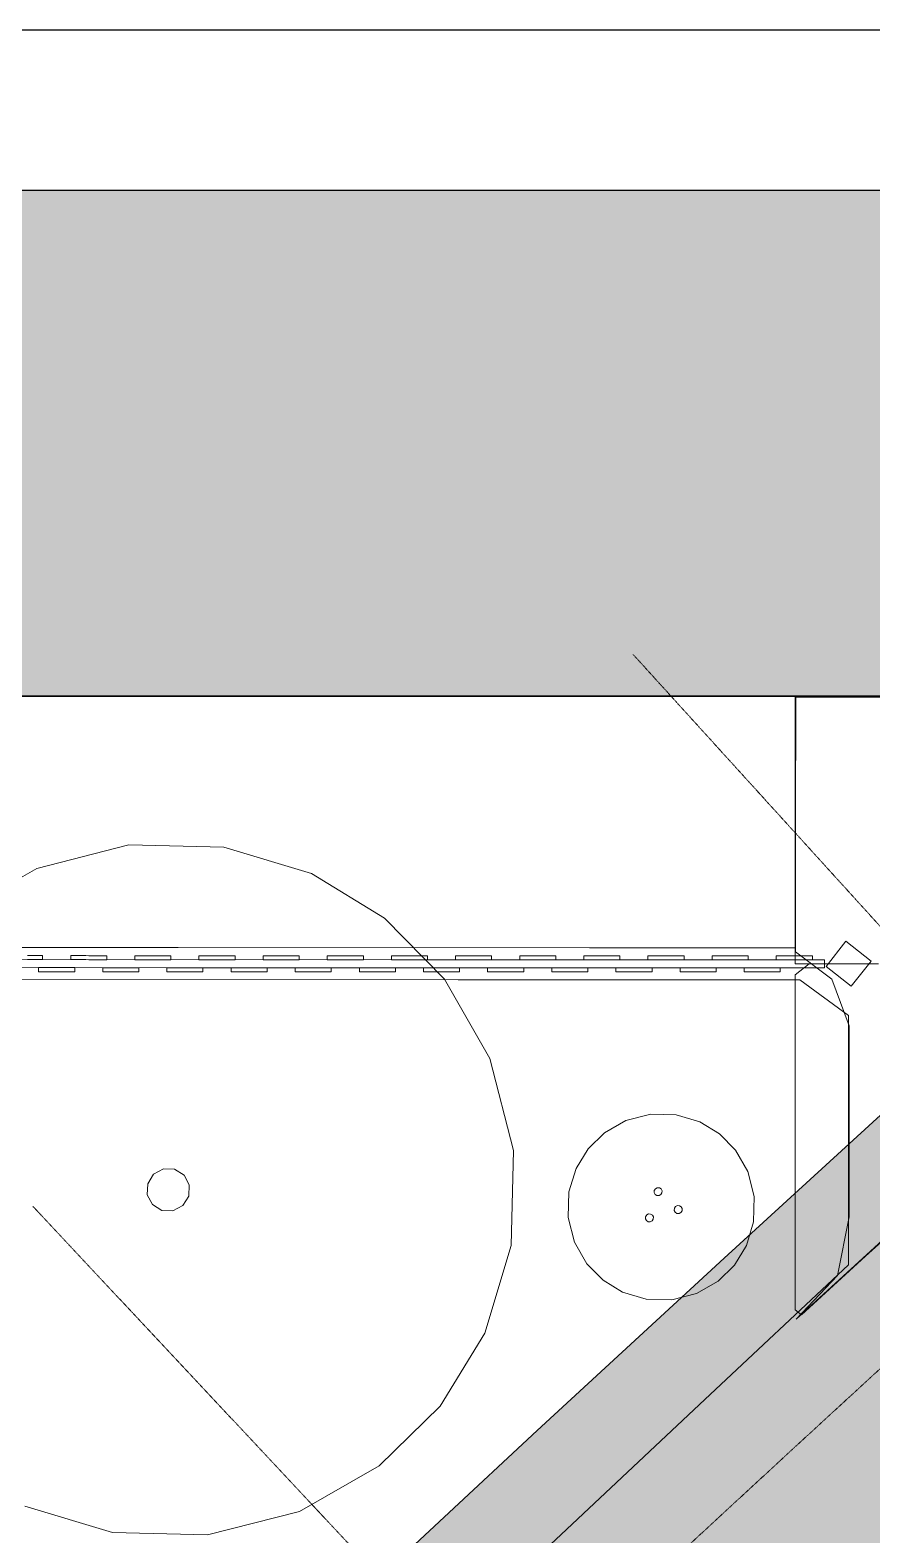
# Model space of a CAD drawing. Header units: millimetres. Extents: x -31757 to 121236, y -27283 to 59400.
# Drawn here: x 61016 to 64165, y 53766 to 59400 of the extents above; entities that cross this region are included whole.
import ezdxf

# ---------------------------------------------------------------- set-up
doc = ezdxf.new("R2010")
doc.units = ezdxf.units.MM
doc.linetypes.add('DASHDOT', pattern=[3.556, 2.54, -0.508, 0, -0.508])
for name, color, linetype, lineweight in [('10_見えがかり', 7, 'Continuous', 13), ('30_敷地・外構', 8, 'Continuous', 9), ('40_通り芯', 1, 'DASHDOT', 9), ('90_図枠', 7, 'Continuous', 25)]:
    doc.layers.add(name, color=color, linetype=linetype, lineweight=lineweight)

msp = doc.modelspace()

# ---------------------------------------------------------------- hatches: boundary and pattern name
at = {"layer": '10_見えがかり'}
msp.add_hatch(color=8, dxfattribs=at).paths.add_polyline_path([(40065.8, 29151), (40066.1, 29150.7), (40327.1, 28949.1), (40328.7, 28948), (40330.4, 28947), (40332.2, 28946.2), (40334, 28945.6), (40335.9, 28945.2), (40337.9, 28945), (40339.9, 28944.9), (40341.8, 28945.1), (40343.7, 28945.4), (40345.6, 28946), (40347.5, 28946.7), (40349.2, 28947.6), (40350.9, 28948.6), (40352.4, 28949.8), (40353.8, 28951.2), (40355.1, 28952.7), (40882.9, 29633), (41480, 30395.1), (42080.6, 31154.4), (42684.8, 31910.9), (43292.6, 32664.5), (43903.9, 33415.2), (44518.8, 34163), (45137.2, 34907.9), (45759.1, 35650), (46384.5, 36389), (47013.3, 37125.1), (47645.6, 37858.3), (48281.4, 38588.4), (48920.6, 39315.6), (49563.2, 40039.7), (50209.3, 40760.8), (50858.7, 41478.8), (51511.5, 42193.7), (52167.7, 42905.6), (52827.2, 43614.4), (53490, 44320), (54156.2, 45022.6), (54825.7, 45721.9), (55498.4, 46418.1), (56174.5, 47111.2), (56853.8, 47801), (57536.3, 48487.6), (58222.1, 49171), (58911.1, 49851.2), (59603.3, 50528.1), (60298.6, 51201.7), (60374.8, 51274.8), (60376.2, 51276.3), (60377.4, 51277.8), (60378.4, 51279.5), (60379.3, 51281.3), (60380, 51283.1), (60380.5, 51285), (60380.8, 51286.9), (60381, 51288.9), (60380.9, 51290.8), (60380.7, 51292.8), (60380.2, 51294.7), (60379.6, 51296.6), (60378.8, 51298.4), (60377.8, 51300.1), (60376.7, 51301.7), (60375.4, 51303.1), (60146.7, 51540.7), (60146.4, 51541), (60146.7, 51541.4), (60833.4, 52199.6), (61523.6, 52855.1), (62216.8, 53507.4), (62913, 54156.4), (63612.2, 54802.2), (64314.4, 55444.8), (65019.2, 56083.8), (65019.6, 56084.1), (65019.9, 56083.8), (65254.1, 55824.3), (66795, 54116.9), (66795, 54116.8), (75537.8, 44429), (75538.1, 44428.7), (75537.8, 44428.3), (75105, 44023.6), (75104.9, 44023.5), (73057.4, 42142.5), (73057.2, 42142.3), (71040.6, 40228.6), (71040.4, 40228.4), (69052.1, 38285.4), (69051.8, 38285.2), (67092.1, 36313.2), (67091.9, 36313), (65161.3, 34312.7), (65161.1, 34312.4), (63259.9, 32284), (63259.7, 32283.8), (61388.4, 30227.8), (61388.2, 30227.6), (59547.2, 28144.4), (59547, 28144.1), (57736.7, 26034.2), (57736.5, 26034), (55957.3, 23897.8), (55957.1, 23897.6), (54209.3, 21735.6), (54209.1, 21735.4), (52493.2, 19548.1), (52493, 19547.9), (50809.2, 17335.7), (50809, 17335.4), (49157.8, 15098.8), (49157.6, 15098.5), (47539.3, 12838), (47539.1, 12837.8), (45954.1, 10553.8), (45953.9, 10553.6), (44402.4, 8246.6), (44402.2, 8246.4), (42884.7, 5917), (42884.5, 5916.8), (41401.3, 3565.6), (41401.2, 3565.4), (40433.8, 2047.8), (40433.5, 2047.4), (40433, 2047.5), (34030.2, 4749.4), (34030.2, 4749.4), (26699.8, 7843.7), (26699.5, 7843.8), (26030.8, 8156.6), (26029.7, 8157.2), (26026.2, 8159.4), (26025.8, 8159.7), (26026, 8160.1), (26672.5, 9168.4), (26672.6, 9168.6), (28072.1, 11401.4), (28073.1, 11403.1), (28073.8, 11404.9), (28074.5, 11406.8), (28074.9, 11408.7), (28075.1, 11410.7), (28075.1, 11412.7), (28075, 11414.6), (28074.6, 11416.6), (28074.1, 11418.5), (28073.4, 11420.3), (28072.5, 11422), (28071.4, 11423.7), (28070.2, 11425.2), (28068.8, 11426.7), (28067.3, 11427.9), (28065.7, 11429), (27872.5, 11548.5), (27872.1, 11548.7), (27872.4, 11549.1), (28386.1, 12375.7), (28904.1, 13200.3), (29425.9, 14022.4), (29951.7, 14842.1), (30481.3, 15659.2), (31014.8, 16473.8), (31552.1, 17285.9), (32093.3, 18095.5), (32638.3, 18902.5), (33187.1, 19706.8), (33739.7, 20508.6), (34296.1, 21307.8), (34856.3, 22104.3), (35420.2, 22898.1), (35987.9, 23689.3), (36559.3, 24477.8), (37134.5, 25263.5), (37713.4, 26046.5), (38295.9, 26826.8), (38882.2, 27604.3), (39472.1, 28379.1), (40065.5, 29150.6)])
at = {"layer": '30_敷地・外構'}
for points in [[(76236.6, 56905.6), (43236.8, 56910.4), (13241.4, 12903.7), (13241.5, 12688.5), (8535.1, 3142.9), (7508, 600), (600, 600), (600, 6600.3), (3132, 6878.3), (4650.8, 9732.8), (7845.9, 15113.4), (9591.3, 17889.1), (15132, 25269.1), (23700.5, 36198.6), (24022, 37245.9), (24920.3, 38563.7), (24512, 38842), (24533, 38910.6), (22109.3, 41084.3), (34079.5, 57231.7), (31966.4, 58800), (76236.9, 58800)], [(13241.4, 12903.7), (13242.1, 906.9), (600, 907.7), (600, 58800), (83500, 58800), (83500, 902.5), (76239.5, 903), (76242.6, 56905.6), (43236.8, 56910.4)]]:
    msp.add_hatch(color=8, dxfattribs=at).paths.add_polyline_path(points)

# ---------------------------------------------------------------- linework, layer by layer
at = {"layer": '10_見えがかり'}
for points in [[(60799.8, 56904.8), (62339.1, 56904.6), (63108.7, 56904.5), (63878.4, 56904.4), (63878.4, 56826), (63878.3, 56747.7), (63878.3, 56669.4), (63878.3, 56591), (63878.3, 56512.7), (63878.3, 56434.4), (63878.3, 56356), (63878.3, 56277.7), (63878.3, 56199.4), (63878.3, 56121), (63878.2, 55964.4), (63108.6, 55964.5), (61569.3, 55964.7), (60799.7, 55964.8)], [(63882.7, 54574.4), (64037.2, 54737.6), (64080.1, 54957.1), (64080.1, 55195.4), (64080.2, 55433.8), (64080.2, 55672.2), (64016, 55846.3), (63880.2, 55948.9), (63880.3, 56187.3), (63880.3, 56425.6), (63880.4, 56902.4), (64118.7, 56902.3), (64357.1, 56902.3)], [(61041, 56261.2), (61385.5, 56349.4), (61741, 56340.9), (62069.2, 56241.9), (62341.9, 56075.1), (62565.8, 55846.9), (62736.1, 55549.4), (62824.3, 55204.9), (62815.9, 54849.4), (62716.8, 54521.2), (62550.1, 54248.5), (62321.8, 54024.6), (62024.3, 53854.3), (61679.8, 53766.1), (61324.3, 53774.5), (60996.2, 53873.6)], [(60743.5, 56090.8), (61041, 56261.2)], [(60833.4, 52199.6), (61523.6, 52855.1), (62216.8, 53507.4), (62913, 54156.4), (63612.2, 54802.2), (64314.4, 55444.8), (65019.2, 56083.8), (65019.6, 56084.1), (65019.9, 56083.8), (65254.1, 55824.3), (66794.7, 54117.2), (66795, 54116.8), (66794.6, 54116.5), (66085.8, 53473.8), (66085.8, 53473.8), (65695.7, 53116.7), (65695.5, 53116.5), (62572.9, 50196.5), (62572.7, 50196.3), (61895.1, 49546.1), (61895, 49546), (61207.5, 48880), (61207.5, 48879.9), (60539.4, 48226.6)], [(60833.4, 52199.6), (61523.6, 52855.1), (62216.8, 53507.4), (62913, 54156.4), (63612.2, 54802.2), (64314.4, 55444.8), (65019.2, 56083.8), (65019.6, 56084.1), (65019.9, 56083.8), (65254.1, 55824.3), (66795, 54116.9), (66795, 54116.8), (75537.8, 44429)], [(64068.6, 55988.6), (64162.5, 55913.9), (64087.8, 55820), (63993.9, 55894.7), (64068.6, 55988.6)], [(60872.9, 55919.8), (62430.4, 55919.6), (63209.2, 55919.5), (63988, 55919.4), (63988, 55916.9), (63988, 55914.4), (63988, 55911.9), (63988, 55909.4), (63988, 55904.4), (63988, 55901.9), (63988, 55899.4), (63988, 55896.9), (63988, 55894.4), (63988, 55889.4), (63209.2, 55889.5), (62430.4, 55889.6), (61651.7, 55889.7), (60872.9, 55889.8)], [(60872.9, 55919.8), (62430.4, 55919.6), (63209.2, 55919.5), (63988, 55919.4), (63988, 55916.9), (63988, 55914.4), (63988, 55911.9), (63988, 55909.4), (63988, 55904.4), (63988, 55901.9), (63988, 55899.4), (63988, 55896.9), (63988, 55894.4), (63988, 55889.4), (63209.2, 55889.5), (62430.4, 55889.6), (61651.7, 55889.7), (60872.9, 55889.8)], [(60872.9, 55919.8), (62430.4, 55919.6), (63209.2, 55919.5), (63988, 55919.4), (63988, 55916.9), (63988, 55914.4), (63988, 55911.9), (63988, 55909.4), (63988, 55904.4), (63988, 55901.9), (63988, 55899.4), (63988, 55896.9), (63988, 55894.4), (63988, 55889.4), (63209.2, 55889.5), (62430.4, 55889.6), (61651.7, 55889.7), (60872.9, 55889.8)], [(61006.5, 55934.8), (61017.8, 55934.8), (61029, 55934.8), (61051.5, 55934.8), (61062.8, 55934.8), (61062.8, 55933.5), (61062.8, 55932.3), (61062.8, 55927.3), (61062.8, 55926), (61062.8, 55923.5), (61062.8, 55922.3), (61062.8, 55921), (61062.8, 55919.8), (61051.5, 55919.8), (61040.3, 55919.8), (61017.8, 55919.8), (61006.5, 55919.8)], [(61047.8, 55874.8), (61047.8, 55877.3), (61047.8, 55878.5), (61047.8, 55881), (61047.8, 55886), (61047.8, 55887.3), (61047.8, 55888.5), (61047.8, 55889.8), (61059, 55889.8), (61070.3, 55889.8), (61081.5, 55889.8), (61092.8, 55889.8), (61104, 55889.8), (61126.5, 55889.8), (61137.8, 55889.8), (61149, 55889.8), (61171.5, 55889.8), (61182.8, 55889.8), (61182.8, 55888.5), (61182.8, 55887.3), (61182.8, 55886), (61182.8, 55883.5), (61182.8, 55882.3), (61182.8, 55878.5), (61182.8, 55877.3), (61182.8, 55876), (61182.8, 55874.8), (61171.5, 55874.8), (61137.8, 55874.8), (61126.5, 55874.8), (61104, 55874.8), (61092.8, 55874.8), (61081.5, 55874.8), (61070.3, 55874.8), (61059, 55874.8), (61047.8, 55874.8)], [(61167.8, 55919.8), (61167.8, 55922.3), (61167.8, 55923.5), (61167.8, 55926), (61167.8, 55932.3), (61167.8, 55933.5), (61167.8, 55934.8), (61179, 55934.8), (61201.5, 55934.8), (61212.8, 55934.8), (61224, 55934.8), (61235.3, 55934.7), (61257.8, 55934.7), (61269, 55934.7), (61291.5, 55934.7), (61302.8, 55934.7), (61302.8, 55932.2), (61302.8, 55931), (61302.8, 55929.7), (61302.8, 55928.5), (61302.8, 55927.2), (61302.8, 55923.5), (61302.8, 55922.2), (61302.8, 55919.7), (61291.5, 55919.7), (61280.3, 55919.7), (61269, 55919.7), (61246.5, 55919.7), (61235.3, 55919.7), (61224, 55919.8), (61212.8, 55919.8), (61201.5, 55919.8), (61190.3, 55919.8), (61179, 55919.8), (61167.8, 55919.8)], [(61287.8, 55874.7), (61287.8, 55877.2), (61287.8, 55878.5), (61287.8, 55879.7), (61287.8, 55881), (61287.8, 55883.5), (61287.8, 55884.7), (61287.8, 55886), (61287.8, 55888.5), (61287.8, 55889.7), (61299, 55889.7), (61321.5, 55889.7), (61344, 55889.7), (61355.3, 55889.7), (61366.5, 55889.7), (61389, 55889.7), (61400.3, 55889.7), (61411.5, 55889.7), (61422.8, 55889.7), (61422.8, 55887.2), (61422.8, 55886), (61422.8, 55884.7), (61422.8, 55882.2), (61422.8, 55881), (61422.8, 55879.7), (61422.8, 55878.5), (61422.8, 55874.7), (61411.5, 55874.7), (61377.8, 55874.7), (61366.5, 55874.7), (61344, 55874.7), (61332.8, 55874.7), (61299, 55874.7), (61287.8, 55874.7)], [(61407.8, 55919.7), (61407.8, 55922.2), (61407.8, 55923.5), (61407.8, 55924.7), (61407.8, 55928.5), (61407.8, 55929.7), (61407.8, 55931), (61407.8, 55932.2), (61407.8, 55933.5), (61407.8, 55934.7), (61419, 55934.7), (61430.3, 55934.7), (61441.5, 55934.7), (61452.8, 55934.7), (61464, 55934.7), (61486.5, 55934.7), (61509, 55934.7), (61531.5, 55934.7), (61542.8, 55934.7), (61542.8, 55933.5), (61542.8, 55932.2), (61542.8, 55931), (61542.8, 55928.5), (61542.8, 55927.2), (61542.8, 55923.5), (61542.8, 55922.2), (61542.8, 55921), (61542.8, 55919.7), (61531.5, 55919.7), (61520.3, 55919.7), (61509, 55919.7), (61486.5, 55919.7), (61475.3, 55919.7), (61464, 55919.7), (61452.8, 55919.7), (61441.5, 55919.7), (61430.3, 55919.7), (61419, 55919.7), (61407.8, 55919.7)], [(61527.8, 55874.7), (61527.8, 55877.2), (61527.8, 55879.7), (61527.8, 55881), (61527.8, 55883.5), (61527.8, 55884.7), (61527.8, 55886), (61527.8, 55887.2), (61527.8, 55888.5), (61527.8, 55889.7), (61539, 55889.7), (61550.3, 55889.7), (61561.5, 55889.7), (61584, 55889.7), (61595.3, 55889.7), (61606.5, 55889.7), (61617.8, 55889.7), (61629, 55889.7), (61640.3, 55889.7), (61651.5, 55889.7), (61662.8, 55889.7), (61662.8, 55888.4), (61662.8, 55887.2), (61662.8, 55885.9), (61662.8, 55882.2), (61662.8, 55880.9), (61662.8, 55878.4), (61662.8, 55877.2), (61662.8, 55875.9), (61662.8, 55874.7), (61651.5, 55874.7), (61629, 55874.7), (61617.8, 55874.7), (61595.3, 55874.7), (61572.8, 55874.7), (61561.5, 55874.7), (61550.3, 55874.7), (61539, 55874.7), (61527.8, 55874.7)], [(61647.8, 55927.2), (61647.8, 55928.4), (61647.8, 55929.7), (61647.8, 55930.9), (61647.8, 55932.2), (61647.8, 55934.7), (61659, 55934.7), (61681.5, 55934.7), (61692.8, 55934.7), (61704, 55934.7), (61715.3, 55934.7), (61726.5, 55934.7), (61737.8, 55934.7), (61749, 55934.7), (61771.5, 55934.7), (61782.8, 55934.7), (61782.8, 55933.4), (61782.8, 55932.2), (61782.8, 55925.9), (61782.8, 55924.7), (61782.8, 55922.2), (61782.8, 55920.9), (61782.8, 55919.7), (61760.3, 55919.7), (61749, 55919.7), (61737.8, 55919.7), (61726.5, 55919.7), (61704, 55919.7), (61692.8, 55919.7), (61681.5, 55919.7), (61670.3, 55919.7), (61659, 55919.7), (61647.8, 55919.7), (61647.8, 55922.2), (61647.8, 55923.4), (61647.8, 55924.7), (61647.8, 55927.2)], [(61767.8, 55882.2), (61767.8, 55887.2), (61767.8, 55888.4), (61767.8, 55889.7), (61779, 55889.7), (61790.3, 55889.7), (61801.5, 55889.7), (61824, 55889.7), (61835.3, 55889.7), (61857.8, 55889.7), (61869, 55889.7), (61891.5, 55889.7), (61902.8, 55889.7), (61902.8, 55888.4), (61902.8, 55887.2), (61902.8, 55885.9), (61902.8, 55884.7), (61902.8, 55883.4), (61902.8, 55878.4), (61902.8, 55877.2), (61902.8, 55874.7), (61891.5, 55874.7), (61869, 55874.7), (61857.8, 55874.7), (61846.5, 55874.7), (61835.3, 55874.7), (61824, 55874.7), (61812.8, 55874.7), (61801.5, 55874.7), (61790.3, 55874.7), (61779, 55874.7), (61767.8, 55874.7), (61767.8, 55875.9), (61767.8, 55877.2), (61767.8, 55880.9), (61767.8, 55882.2)], [(61887.8, 55927.2), (61887.8, 55928.4), (61887.8, 55929.7), (61887.8, 55930.9), (61887.8, 55932.2), (61887.8, 55933.4), (61887.8, 55934.7), (61899, 55934.7), (61921.5, 55934.7), (61944, 55934.6), (61955.3, 55934.6), (61977.8, 55934.6), (61989, 55934.6), (62000.3, 55934.6), (62011.5, 55934.6), (62022.8, 55934.6), (62022.8, 55933.4), (62022.8, 55932.1), (62022.8, 55930.9), (62022.8, 55929.6), (62022.8, 55928.4), (62022.8, 55925.9), (62022.8, 55924.6), (62022.8, 55922.1), (62022.8, 55920.9), (62022.8, 55919.6), (62011.5, 55919.6), (62000.3, 55919.6), (61989, 55919.6), (61977.8, 55919.6), (61955.3, 55919.6), (61932.8, 55919.6), (61921.5, 55919.7), (61910.3, 55919.7), (61899, 55919.7), (61887.8, 55919.7), (61887.8, 55920.9), (61887.8, 55922.2), (61887.8, 55923.4), (61887.8, 55924.7), (61887.8, 55927.2)], [(62007.8, 55882.1), (62007.8, 55883.4), (62007.8, 55884.6), (62007.8, 55885.9), (62007.8, 55887.1), (62007.8, 55889.6), (62019, 55889.6), (62030.3, 55889.6), (62052.8, 55889.6), (62075.3, 55889.6), (62086.5, 55889.6), (62097.8, 55889.6), (62109, 55889.6), (62120.3, 55889.6), (62131.5, 55889.6), (62142.8, 55889.6), (62142.8, 55888.4), (62142.8, 55887.1), (62142.8, 55884.6), (62142.8, 55883.4), (62142.8, 55877.1), (62142.8, 55875.9), (62142.8, 55874.6), (62131.5, 55874.6), (62120.3, 55874.6), (62109, 55874.6), (62097.8, 55874.6), (62075.3, 55874.6), (62064, 55874.6), (62030.3, 55874.6), (62019, 55874.6), (62007.8, 55874.6), (62007.8, 55877.1), (62007.8, 55878.4), (62007.8, 55879.6), (62007.8, 55880.9), (62007.8, 55882.1)], [(62127.8, 55930.9), (62127.8, 55932.1), (62127.8, 55933.4), (62127.8, 55934.6), (62139, 55934.6), (62150.3, 55934.6), (62161.5, 55934.6), (62172.8, 55934.6), (62184, 55934.6), (62206.5, 55934.6), (62217.8, 55934.6), (62229, 55934.6), (62240.3, 55934.6), (62251.5, 55934.6), (62262.8, 55934.6), (62262.8, 55932.1), (62262.8, 55930.9), (62262.8, 55927.1), (62262.8, 55925.9), (62262.8, 55923.4), (62262.8, 55922.1), (62262.8, 55919.6), (62251.5, 55919.6), (62240.3, 55919.6), (62229, 55919.6), (62217.8, 55919.6), (62195.3, 55919.6), (62184, 55919.6), (62172.8, 55919.6), (62161.5, 55919.6), (62150.3, 55919.6), (62139, 55919.6), (62127.8, 55919.6), (62127.8, 55920.9), (62127.8, 55922.1), (62127.8, 55925.9), (62127.8, 55930.9)], [(62247.8, 55883.4), (62247.8, 55884.6), (62247.8, 55885.9), (62247.8, 55887.1), (62247.8, 55889.6), (62270.3, 55889.6), (62292.8, 55889.6), (62315.3, 55889.6), (62337.8, 55889.6), (62349, 55889.6), (62371.5, 55889.6), (62382.8, 55889.6), (62382.8, 55888.3), (62382.8, 55887.1), (62382.8, 55885.8), (62382.8, 55883.3), (62382.8, 55882.1), (62382.8, 55880.8), (62382.8, 55877.1), (62382.8, 55875.8), (62382.8, 55874.6), (62371.5, 55874.6), (62349, 55874.6), (62337.8, 55874.6), (62326.5, 55874.6), (62315.3, 55874.6), (62304, 55874.6), (62292.8, 55874.6), (62281.5, 55874.6), (62270.3, 55874.6), (62259, 55874.6), (62247.8, 55874.6), (62247.8, 55875.9), (62247.8, 55877.1), (62247.8, 55878.4), (62247.8, 55879.6), (62247.8, 55880.9), (62247.8, 55883.4)], [(62367.8, 55927.1), (62367.8, 55932.1), (62367.8, 55933.3), (62367.8, 55934.6), (62379, 55934.6), (62390.3, 55934.6), (62401.5, 55934.6), (62412.8, 55934.6), (62424, 55934.6), (62435.3, 55934.6), (62457.8, 55934.6), (62469, 55934.6), (62480.3, 55934.6), (62491.5, 55934.6), (62502.8, 55934.6), (62502.8, 55933.3), (62502.8, 55930.8), (62502.8, 55929.6), (62502.8, 55928.3), (62502.8, 55927.1), (62502.8, 55925.8), (62502.8, 55924.6), (62502.8, 55923.3), (62502.8, 55922.1), (62502.8, 55920.8), (62502.8, 55919.6), (62491.5, 55919.6), (62469, 55919.6), (62446.5, 55919.6), (62435.3, 55919.6), (62424, 55919.6), (62412.8, 55919.6), (62401.5, 55919.6), (62390.3, 55919.6), (62367.8, 55919.6), (62367.8, 55920.8), (62367.8, 55922.1), (62367.8, 55923.3), (62367.8, 55925.8), (62367.8, 55927.1)], [(62487.8, 55883.3), (62487.8, 55884.6), (62487.8, 55885.8), (62487.8, 55887.1), (62487.8, 55888.3), (62487.8, 55889.6), (62499, 55889.6), (62510.3, 55889.6), (62521.5, 55889.6), (62532.8, 55889.6), (62544, 55889.6), (62566.5, 55889.6), (62577.8, 55889.6), (62589, 55889.6), (62600.3, 55889.6), (62611.5, 55889.6), (62622.8, 55889.5), (62622.8, 55888.3), (62622.8, 55887), (62622.8, 55885.8), (62622.8, 55878.3), (62622.8, 55877), (62622.8, 55875.8), (62622.8, 55874.5), (62611.5, 55874.6), (62600.3, 55874.6), (62589, 55874.6), (62577.8, 55874.6), (62566.5, 55874.6), (62544, 55874.6), (62532.8, 55874.6), (62510.3, 55874.6), (62499, 55874.6), (62487.8, 55874.6), (62487.8, 55875.8), (62487.8, 55877.1), (62487.8, 55879.6), (62487.8, 55880.8), (62487.8, 55883.3)], [(62607.8, 55927.1), (62607.8, 55928.3), (62607.8, 55930.8), (62607.8, 55932.1), (62607.8, 55934.6), (62619, 55934.5), (62630.3, 55934.5), (62641.5, 55934.5), (62652.8, 55934.5), (62664, 55934.5), (62675.3, 55934.5), (62686.5, 55934.5), (62697.8, 55934.5), (62709, 55934.5), (62720.3, 55934.5), (62731.5, 55934.5), (62742.8, 55934.5), (62742.8, 55933.3), (62742.8, 55932), (62742.8, 55930.8), (62742.8, 55929.5), (62742.8, 55928.3), (62742.8, 55925.8), (62742.8, 55924.5), (62742.8, 55920.8), (62742.8, 55919.5), (62731.5, 55919.5), (62720.3, 55919.5), (62709, 55919.5), (62697.8, 55919.5), (62675.3, 55919.5), (62652.8, 55919.5), (62641.5, 55919.5), (62630.3, 55919.5), (62607.8, 55919.6), (62607.8, 55922.1), (62607.8, 55923.3), (62607.8, 55927.1)], [(62727.8, 55882), (62727.8, 55884.5), (62727.8, 55885.8), (62727.8, 55887), (62727.8, 55888.3), (62727.8, 55889.5), (62739, 55889.5), (62750.3, 55889.5), (62761.5, 55889.5), (62772.8, 55889.5), (62784, 55889.5), (62806.5, 55889.5), (62817.8, 55889.5), (62829, 55889.5), (62840.3, 55889.5), (62851.5, 55889.5), (62862.8, 55889.5), (62862.8, 55888.3), (62862.8, 55885.8), (62862.8, 55882), (62862.8, 55880.8), (62862.8, 55878.3), (62862.8, 55875.8), (62862.8, 55874.5), (62851.5, 55874.5), (62840.3, 55874.5), (62829, 55874.5), (62817.8, 55874.5), (62806.5, 55874.5), (62795.3, 55874.5), (62784, 55874.5), (62772.8, 55874.5), (62761.5, 55874.5), (62750.3, 55874.5), (62727.8, 55874.5), (62727.8, 55877), (62727.8, 55878.3), (62727.8, 55879.5), (62727.8, 55880.8), (62727.8, 55882)], [(62847.8, 55927), (62847.8, 55928.3), (62847.8, 55929.5), (62847.8, 55930.8), (62847.8, 55932), (62847.8, 55934.5), (62870.3, 55934.5), (62881.5, 55934.5), (62892.8, 55934.5), (62904, 55934.5), (62926.5, 55934.5), (62937.8, 55934.5), (62960.3, 55934.5), (62971.5, 55934.5), (62982.8, 55934.5), (62982.8, 55933.2), (62982.8, 55932), (62982.8, 55929.5), (62982.8, 55928.2), (62982.8, 55925.7), (62982.8, 55924.5), (62982.8, 55923.2), (62982.8, 55922), (62982.8, 55920.7), (62982.8, 55919.5), (62971.5, 55919.5), (62937.8, 55919.5), (62915.3, 55919.5), (62904, 55919.5), (62892.8, 55919.5), (62881.5, 55919.5), (62870.3, 55919.5), (62859, 55919.5), (62847.8, 55919.5), (62847.8, 55922), (62847.8, 55923.3), (62847.8, 55925.8), (62847.8, 55927)], [(62967.8, 55883.2), (62967.8, 55884.5), (62967.8, 55885.7), (62967.8, 55887), (62967.8, 55888.2), (62967.8, 55889.5), (62979, 55889.5), (62990.3, 55889.5), (63001.5, 55889.5), (63012.8, 55889.5), (63024, 55889.5), (63035.3, 55889.5), (63057.8, 55889.5), (63080.3, 55889.5), (63091.5, 55889.5), (63102.8, 55889.5), (63102.8, 55888.2), (63102.8, 55887), (63102.8, 55882), (63102.8, 55880.7), (63102.8, 55878.2), (63102.8, 55877), (63102.8, 55874.5), (63091.5, 55874.5), (63080.3, 55874.5), (63057.8, 55874.5), (63046.5, 55874.5), (63035.3, 55874.5), (63024, 55874.5), (63012.8, 55874.5), (63001.5, 55874.5), (62990.3, 55874.5), (62979, 55874.5), (62967.8, 55874.5), (62967.8, 55877), (62967.8, 55878.2), (62967.8, 55879.5), (62967.8, 55883.2)], [(63087.8, 55919.5), (63087.8, 55922), (63087.8, 55923.2), (63087.8, 55924.5), (63087.8, 55925.7), (63087.8, 55928.2), (63087.8, 55929.5), (63087.8, 55930.7), (63087.8, 55933.2), (63087.8, 55934.5), (63099, 55934.5), (63132.8, 55934.5), (63144, 55934.5), (63166.5, 55934.5), (63177.8, 55934.5), (63211.5, 55934.5), (63222.8, 55934.5), (63222.8, 55933.2), (63222.8, 55932), (63222.8, 55929.5), (63222.8, 55928.2), (63222.8, 55927), (63222.8, 55925.7), (63222.8, 55923.2), (63222.8, 55922), (63222.8, 55920.7), (63222.8, 55919.5), (63211.5, 55919.5), (63200.3, 55919.5), (63189, 55919.5), (63177.8, 55919.5), (63166.5, 55919.5), (63155.3, 55919.5), (63144, 55919.5), (63132.8, 55919.5), (63110.3, 55919.5), (63099, 55919.5), (63087.8, 55919.5)], [(63207.8, 55874.5), (63207.8, 55877), (63207.8, 55878.2), (63207.8, 55879.5), (63207.8, 55880.7), (63207.8, 55883.2), (63207.8, 55884.5), (63207.8, 55885.7), (63207.8, 55888.2), (63207.8, 55889.5), (63219, 55889.5), (63241.5, 55889.5), (63252.8, 55889.5), (63264, 55889.5), (63286.5, 55889.5), (63309, 55889.4), (63331.5, 55889.4), (63342.8, 55889.4), (63342.8, 55886.9), (63342.8, 55885.7), (63342.8, 55883.2), (63342.8, 55881.9), (63342.8, 55879.4), (63342.8, 55878.2), (63342.8, 55876.9), (63342.8, 55875.7), (63342.8, 55874.4), (63331.5, 55874.4), (63320.3, 55874.4), (63309, 55874.4), (63286.5, 55874.5), (63275.3, 55874.5), (63264, 55874.5), (63252.8, 55874.5), (63241.5, 55874.5), (63219, 55874.5), (63207.8, 55874.5)], [(63327.8, 55919.4), (63327.8, 55921.9), (63327.8, 55923.2), (63327.8, 55924.4), (63327.8, 55925.7), (63327.8, 55926.9), (63327.8, 55928.2), (63327.8, 55929.4), (63327.8, 55933.2), (63327.8, 55934.4), (63339, 55934.4), (63361.5, 55934.4), (63372.8, 55934.4), (63395.3, 55934.4), (63417.8, 55934.4), (63429, 55934.4), (63440.3, 55934.4), (63451.5, 55934.4), (63462.8, 55934.4), (63462.8, 55933.2), (63462.8, 55931.9), (63462.8, 55930.7), (63462.8, 55929.4), (63462.8, 55926.9), (63462.8, 55925.7), (63462.8, 55924.4), (63462.8, 55921.9), (63462.8, 55920.7), (63462.8, 55919.4), (63451.5, 55919.4), (63440.3, 55919.4), (63429, 55919.4), (63417.8, 55919.4), (63406.5, 55919.4), (63384, 55919.4), (63372.8, 55919.4), (63361.5, 55919.4), (63350.3, 55919.4), (63339, 55919.4), (63327.8, 55919.4)], [(63447.8, 55874.4), (63447.8, 55876.9), (63447.8, 55878.2), (63447.8, 55879.4), (63447.8, 55880.7), (63447.8, 55883.2), (63447.8, 55884.4), (63447.8, 55888.2), (63447.8, 55889.4), (63459, 55889.4), (63470.3, 55889.4), (63481.5, 55889.4), (63504, 55889.4), (63515.3, 55889.4), (63537.8, 55889.4), (63549, 55889.4), (63560.3, 55889.4), (63571.5, 55889.4), (63582.8, 55889.4), (63582.8, 55888.2), (63582.8, 55886.9), (63582.8, 55885.7), (63582.8, 55883.2), (63582.8, 55881.9), (63582.8, 55878.2), (63582.8, 55876.9), (63582.8, 55874.4), (63571.5, 55874.4), (63537.8, 55874.4), (63526.5, 55874.4), (63504, 55874.4), (63492.8, 55874.4), (63481.5, 55874.4), (63459, 55874.4), (63447.8, 55874.4)], [(63567.8, 55926.9), (63567.8, 55928.2), (63567.8, 55929.4), (63567.8, 55930.7), (63567.8, 55931.9), (63567.8, 55934.4), (63579, 55934.4), (63601.5, 55934.4), (63612.8, 55934.4), (63635.3, 55934.4), (63646.5, 55934.4), (63657.8, 55934.4), (63669, 55934.4), (63691.5, 55934.4), (63702.8, 55934.4), (63702.8, 55933.1), (63702.8, 55931.9), (63702.8, 55926.9), (63702.8, 55925.6), (63702.8, 55923.1), (63702.8, 55921.9), (63702.8, 55919.4), (63691.5, 55919.4), (63680.3, 55919.4), (63669, 55919.4), (63657.8, 55919.4), (63646.5, 55919.4), (63635.3, 55919.4), (63612.8, 55919.4), (63579, 55919.4), (63567.8, 55919.4), (63567.8, 55920.7), (63567.8, 55921.9), (63567.8, 55924.4), (63567.8, 55925.7), (63567.8, 55926.9)], [(63687.8, 55874.4), (63687.8, 55876.9), (63687.8, 55878.1), (63687.8, 55879.4), (63687.8, 55880.6), (63687.8, 55881.9), (63687.8, 55885.6), (63687.8, 55888.1), (63687.8, 55889.4), (63699, 55889.4), (63710.3, 55889.4), (63721.5, 55889.4), (63744, 55889.4), (63755.3, 55889.4), (63777.8, 55889.4), (63789, 55889.4), (63811.5, 55889.4), (63822.8, 55889.4), (63822.8, 55884.4), (63822.8, 55883.1), (63822.8, 55881.9), (63822.8, 55880.6), (63822.8, 55879.4), (63822.8, 55878.1), (63822.8, 55876.9), (63822.8, 55874.4), (63811.5, 55874.4), (63800.3, 55874.4), (63777.8, 55874.4), (63766.5, 55874.4), (63755.3, 55874.4), (63744, 55874.4), (63732.8, 55874.4), (63721.5, 55874.4), (63710.3, 55874.4), (63699, 55874.4), (63687.8, 55874.4)], [(63807.8, 55926.9), (63807.8, 55928.1), (63807.8, 55929.4), (63807.8, 55930.6), (63807.8, 55931.9), (63807.8, 55934.4), (63819, 55934.4), (63830.3, 55934.4), (63852.8, 55934.4), (63864, 55934.4), (63886.5, 55934.4), (63897.8, 55934.4), (63909, 55934.4), (63920.3, 55934.4), (63931.5, 55934.4), (63942.8, 55934.4), (63942.8, 55933.1), (63942.8, 55931.9), (63942.8, 55926.9), (63942.8, 55925.6), (63942.8, 55923.1), (63942.8, 55921.9), (63942.8, 55919.4), (63931.5, 55919.4), (63920.3, 55919.4), (63909, 55919.4), (63897.8, 55919.4), (63886.5, 55919.4), (63875.3, 55919.4), (63864, 55919.4), (63852.8, 55919.4), (63841.5, 55919.4), (63819, 55919.4), (63807.8, 55919.4), (63807.8, 55923.1), (63807.8, 55924.4), (63807.8, 55926.9)], [(60061.6, 55844.9), (62617.6, 55844.5), (63895.6, 55844.4), (64078.2, 55711), (64078.1, 54933.3), (64078.1, 54777.7), (63540.5, 54272.8), (63002.9, 53767.8), (62465.3, 53262.9), (61390.1, 52253), (60852.5, 51748.1)], [(63058.6, 55138.3), (63103.5, 55211.8), (63165, 55272), (63245.1, 55317.9), (63337.8, 55341.7), (63433.5, 55339.4), (63521.9, 55312.7), (63595.3, 55267.8), (63655.6, 55206.4), (63701.4, 55126.3), (63725.2, 55033.5), (63722.9, 54937.8), (63696.2, 54849.5), (63651.4, 54776), (63589.9, 54715.8), (63509.8, 54669.9), (63417.1, 54646.2), (63321.3, 54648.4), (63233, 54675.1), (63159.6, 54720), (63099.3, 54781.4), (63053.4, 54861.5), (63029.7, 54954.3), (63032, 55050), (63058.6, 55138.3)], [(64761.6, 55379.3), (63882.7, 54574.4)], [(61478.1, 55116.3), (61515, 55136), (61556.7, 55134.8), (61591.9, 55112.9), (61611.2, 55076.2), (61609.5, 55034.6), (61587.2, 54999.2), (61550.3, 54979.5), (61508.7, 54980.7), (61473.5, 55002.6), (61454.1, 55039.2), (61455.8, 55080.9), (61478.1, 55116.3)], [(63355.6, 55062.2), (63362.5, 55065.8), (63370.3, 55065.5), (63376.9, 55061.3), (63380.5, 55054.4), (63380.1, 55046.7), (63375.9, 55040.1), (63369, 55036.4), (63361.3, 55036.8), (63354.7, 55040.9), (63351.1, 55047.8), (63351.4, 55055.6), (63355.6, 55062.2)], [(63430.7, 54995.3), (63437.6, 54999), (63445.4, 54998.7), (63452, 54994.5), (63455.6, 54987.6), (63455.2, 54979.8), (63451, 54973.3), (63444.1, 54969.6), (63436.3, 54969.9), (63429.8, 54974.1), (63426.2, 54981), (63426.5, 54988.8), (63430.7, 54995.3)], [(63322.9, 54964.1), (63329.8, 54967.7), (63337.6, 54967.4), (63344.2, 54963.3), (63347.8, 54956.4), (63347.4, 54948.6), (63343.2, 54942), (63336.3, 54938.4), (63328.5, 54938.7), (63322, 54942.9), (63318.4, 54949.8), (63318.7, 54957.5), (63322.9, 54964.1)]]:
    msp.add_lwpolyline(points, dxfattribs=at)
at = {"layer": '30_敷地・外構'}
for points in [[(76236.6, 56905.6), (43236.8, 56910.4), (13241.4, 12903.7), (13241.5, 12688.5), (8535.1, 3142.9), (7508, 600), (600, 600), (600, 6600.3), (3132, 6878.3), (4650.8, 9732.8), (7845.9, 15113.4), (9591.3, 17889.1), (15132, 25269.1), (23700.5, 36198.6), (24022, 37245.9), (24920.3, 38563.7), (24512, 38842), (24533, 38910.6), (22109.3, 41084.3), (34079.5, 57231.7), (31966.4, 58800), (76236.9, 58800), (76236.6, 56905.6)], [(13241.4, 12903.7), (13242.1, 906.9), (600, 907.7), (600, 58800), (83500, 58800), (83500, 902.5), (76239.5, 903), (76242.6, 56905.6), (43236.8, 56910.4), (13241.4, 12903.7)], [(76239.6, 56902.6), (76236.5, 900), (13245.1, 903.9), (13244.4, 12902.8), (43238.4, 56907.4), (76239.6, 56902.6)], [(64165.7, 55904.3), (64069.9, 55904.3), (63974.1, 55904.4), (63878.2, 55904.4), (63878.2, 55946), (63878.2, 55987.7), (63878.2, 56029.4), (63878.3, 56071), (63878.3, 56112.7), (63878.3, 56154.4), (63878.3, 56196), (63878.3, 56237.7), (63878.3, 56279.4), (63878.3, 56321), (63878.3, 56362.7), (63878.3, 56404.4), (63878.3, 56446), (63878.3, 56487.7), (63878.3, 56529.4), (63878.3, 56571), (63878.3, 56612.7), (63878.3, 56654.4), (63878.3, 56696), (63878.3, 56737.7), (63878.4, 56779.4), (63878.4, 56821), (63878.4, 56862.7), (63878.4, 56904.4), (63974.2, 56904.4), (64070, 56904.3), (64165.9, 56904.3)], [(64202.3, 54864.3), (64142.2, 54809.4), (64082.2, 54754.4), (64022.1, 54699.4), (63962.1, 54644.4), (63902.1, 54589.4), (63878, 54609.2), (63878.1, 54678.8), (63878.1, 54748.5), (63878.1, 54818.1), (63878.1, 54887.7), (63878.1, 54957.4), (63878.1, 55027), (63878.1, 55096.6), (63878.1, 55166.3), (63878.1, 55235.9), (63878.1, 55305.5), (63878.2, 55375.2), (63878.2, 55444.8), (63878.2, 55514.4), (63878.2, 55584.1), (63878.2, 55653.7), (63878.2, 55723.3), (63878.2, 55793), (63878.2, 55862.6), (63930.3, 55904.4), (64060.5, 55904.3), (64190.7, 55904.3)]]:
    msp.add_lwpolyline(points, dxfattribs=at)
at = {"layer": '40_通り芯'}
for points in [[(76312.6, 42701.8), (63270.8, 57063.9)], [(60946.9, 51339.6), (61311.3, 51688.1), (61676.5, 52035.7), (62042.6, 52382.4), (62409.5, 52728.2), (62777.3, 53073.2), (63145.9, 53417.2), (63515.3, 53760.3), (63885.6, 54102.5), (64256.8, 54443.8), (64628.7, 54784.1), (65001.6, 55123.6), (65375.2, 55462.1), (65749.7, 55799.7), (66125, 56136.4)], [(74278.2, 40826.9), (61026.7, 54995.9)]]:
    msp.add_lwpolyline(points, dxfattribs=at)
at = {"layer": '90_図枠'}
for points in [[(0, 0), (84100, 0), (84100, 59400), (0, 59400)], [(600, 600), (83500, 600), (83500, 58800), (600, 58800)]]:
    msp.add_lwpolyline(points, close=True, dxfattribs=at)

doc.saveas('drawing.dxf')
